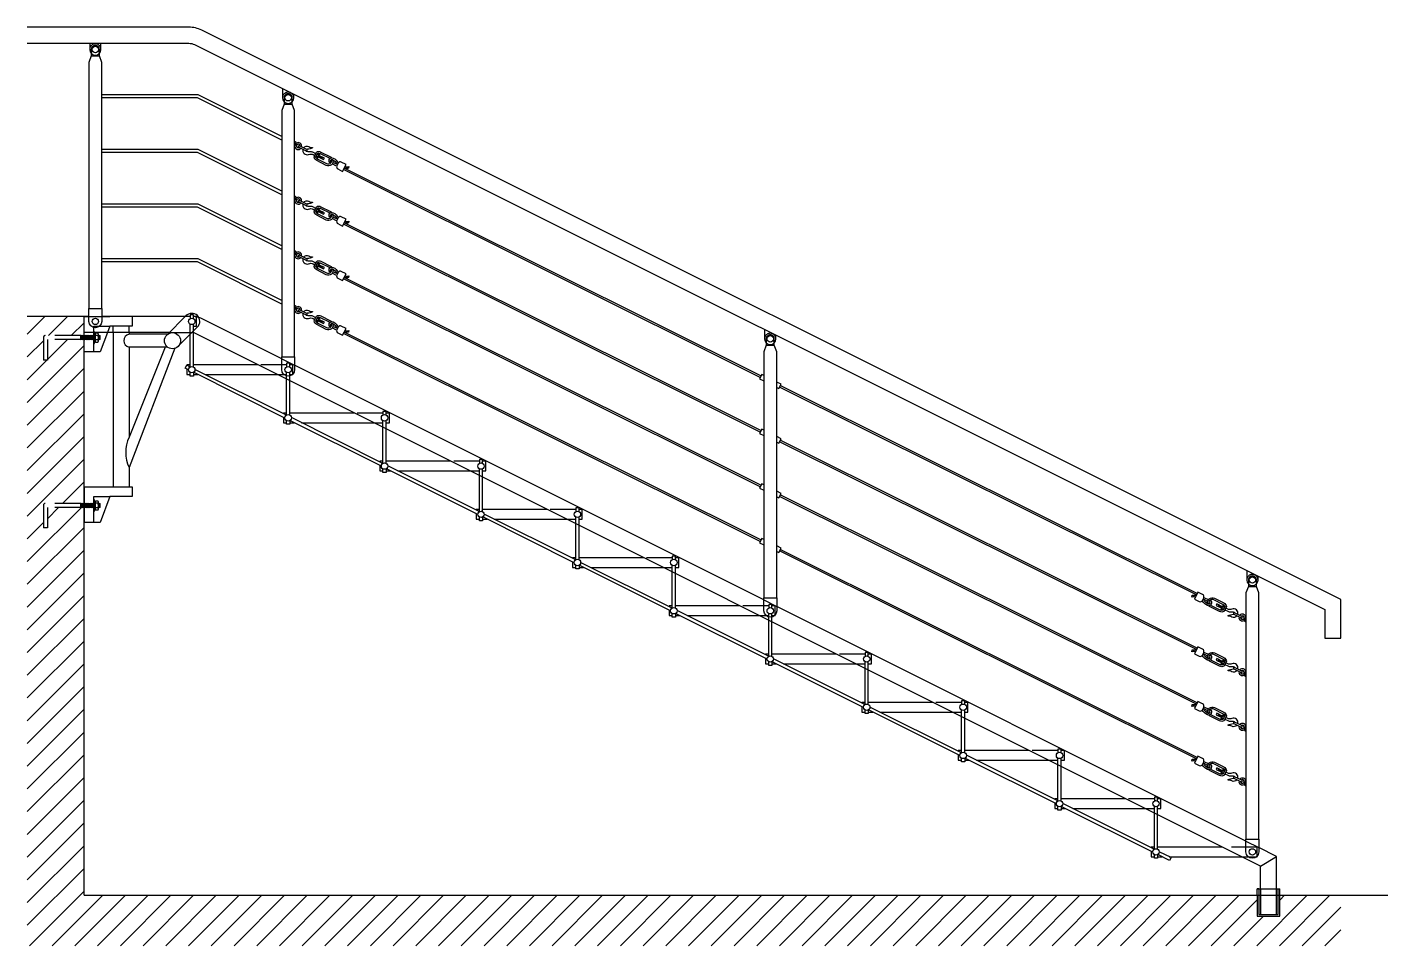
# Model space of a CAD drawing. Header units: millimetres. Extents: x 21.2 to 50.9, y 4.4 to 20.1.
# Drawn here: x 32.01 to 37.3, y 15.29 to 18.86 of the extents above; entities that cross this region are included whole.
import ezdxf

# ---------------------------------------------------------------- set-up
doc = ezdxf.new("R2010")
doc.units = ezdxf.units.MM
doc.linetypes.add('DASHED', pattern=[0.75, 0.5, -0.25])

# ---------------------------------------------------------------- blocks, each defined once
blk = doc.blocks.new('A$C58CE5337')
h = blk.add_hatch()
h.set_pattern_fill('ANSI31', color=256, scale=500, style=0)
h.set_pattern_definition([(45, (-46811.88, -25981.775), (-44.194174, 44.194174), [])])
h.paths.add_polyline_path([(221.2, 2446.3), (0, 2446.3), (0, 0), (5108.7, 0), (5108.7, 196.3), (4871.2, 196.3), (4871.2, 115), (4783.7, 115), (4783.7, 196.3), (221.2, 196.3)])
h.paths.add_polyline_path([(78.3, 2277.4), (63.3, 2277.4), (63.3, 2365.9, -0.414214), (69.5, 2372.2), (210, 2372.2), (208.7, 2357.2), (78.3, 2357.2)], flags=16)
h.paths.add_polyline_path([(210, 1719.1), (208.7, 1704.1), (78.3, 1704.1), (78.3, 1624.3), (63.3, 1624.3), (63.3, 1712.9, -0.414214), (69.5, 1719.1)], flags=16)
for p, q in [((249.4, 3459.6), (280.6, 3459.6)), ((999.4, 3272.1), (1030.6, 3272.1)), ((1046, 3123.3), (1040, 3126.6)), ((1046, 3123.3), (1040, 3111.3)), ((1040.6, 3108), (1040, 3108.3)), ((1047, 3120.8), (1045.2, 3121.7)), ((1123.6, 3068.6), (1124.7, 3069.4)), ((1124.7, 3070.7), (1124.7, 3069.4)), ((1130.5, 3066.5), (1124.7, 3069.4)), ((1127.3, 3076.1), (1128.4, 3076.9)), ((1128.4, 3078.3), (1128.4, 3076.9)), ((1134.2, 3074), (1128.4, 3076.9)), ((1131.5, 3067.3), (1134.2, 3072.7)), ((1133.6, 3066.2), (1135.8, 3071.8)), ((1135.3, 3074.8), (1134.2, 3074)), ((1134.2, 3072.7), (1134.2, 3074)), ((1138.1, 3070.8), (1135.1, 3065.6)), ((1137.4, 3064.3), (1139.7, 3070)), ((1131.5, 3067.3), (1130.5, 3066.5)), ((1130.5, 3065.2), (1130.5, 3066.5)), ((1141.6, 3069.1), (1138.5, 3063.8)), ((1140.2, 3062.9), (1142.6, 3068.7)), ((1142.2, 3061.9), (1145, 3067.4)), ((1143.5, 3061.3), (1147.1, 3066.3)), ((1147.9, 3065.9), (1145.8, 3060.1)), ((1203.5, 3031.3), (1186.4, 3039.8)), ((1206.3, 3036.9), (1189.2, 3045.4)), ((2851, 2209.9), (1230.3, 3017.9)), ((2853.8, 2215.5), (1233.1, 3023.5)), ((1046, 2910.8), (1040, 2914.1)), ((1046, 2910.8), (1040, 2898.8)), ((1040.6, 2895.5), (1040, 2895.8)), ((1047, 2908.3), (1045.2, 2909.2)), ((1124.7, 2858.2), (1124.7, 2856.9)), ((1127.3, 2863.6), (1128.4, 2864.4)), ((1128.4, 2865.8), (1128.4, 2864.4)), ((1134.2, 2861.5), (1128.4, 2864.4)), ((1131.5, 2854.8), (1134.2, 2860.2)), ((1133.6, 2853.7), (1135.8, 2859.3)), ((1135.3, 2862.3), (1134.2, 2861.5)), ((1134.2, 2860.2), (1134.2, 2861.5)), ((1138.1, 2858.3), (1135.1, 2853.1)), ((1137.4, 2851.8), (1139.7, 2857.5)), ((1123.6, 2856.1), (1124.7, 2856.9)), ((1130.5, 2854), (1124.7, 2856.9)), ((1131.5, 2854.8), (1130.5, 2854)), ((1130.5, 2852.7), (1130.5, 2854)), ((1141.6, 2856.6), (1138.5, 2851.3)), ((1140.2, 2850.4), (1142.6, 2856.2)), ((1142.2, 2849.4), (1145, 2854.9)), ((1143.5, 2848.8), (1147.1, 2853.8)), ((1147.9, 2853.4), (1145.8, 2847.6)), ((1203.5, 2818.8), (1186.4, 2827.3)), ((1206.3, 2824.4), (1189.2, 2832.9)), ((2851, 1997.4), (1230.3, 2805.4)), ((2853.8, 2003), (1233.1, 2811)), ((1046, 2698.3), (1040, 2701.6)), ((1046, 2698.3), (1040, 2686.3)), ((1040.6, 2683), (1040, 2683.3)), ((1047, 2695.8), (1045.2, 2696.7)), ((1127.3, 2651.1), (1128.4, 2651.9)), ((1128.4, 2653.3), (1128.4, 2651.9)), ((1134.2, 2649), (1128.4, 2651.9)), ((1131.5, 2642.3), (1134.2, 2647.7)), ((1133.6, 2641.2), (1135.8, 2646.8)), ((1135.3, 2649.8), (1134.2, 2649)), ((1134.2, 2647.7), (1134.2, 2649)), ((1123.6, 2643.6), (1124.7, 2644.4)), ((1124.7, 2645.7), (1124.7, 2644.4)), ((1130.5, 2641.5), (1124.7, 2644.4)), ((1131.5, 2642.3), (1130.5, 2641.5)), ((1130.5, 2640.2), (1130.5, 2641.5)), ((1138.1, 2645.8), (1135.1, 2640.6)), ((1137.4, 2639.3), (1139.7, 2645)), ((1141.6, 2644.1), (1138.5, 2638.8)), ((1140.2, 2637.9), (1142.6, 2643.7)), ((1142.2, 2636.9), (1145, 2642.4)), ((1143.5, 2636.3), (1147.1, 2641.3)), ((1147.9, 2640.9), (1145.8, 2635.1)), ((1203.5, 2606.3), (1186.4, 2614.8)), ((1206.3, 2611.9), (1189.2, 2620.4)), ((2851, 1784.9), (1230.3, 2592.9)), ((2853.8, 1790.5), (1233.1, 2598.5)), ((1046, 2485.8), (1040, 2489.1)), ((617.5, 2449.2), (542.5, 2374.2)), ((1046, 2485.8), (1040, 2473.8)), ((1040.6, 2470.5), (1040, 2470.8)), ((1047, 2483.3), (1045.2, 2484.2)), ((1127.3, 2438.6), (1128.4, 2439.4)), ((1128.4, 2440.8), (1128.4, 2439.4)), ((1134.2, 2436.5), (1128.4, 2439.4)), ((1131.5, 2429.8), (1134.2, 2435.2)), ((1133.6, 2428.7), (1135.8, 2434.3)), ((1135.3, 2437.3), (1134.2, 2436.5)), ((1134.2, 2435.2), (1134.2, 2436.5)), ((333.7, 2383.8), (333.7, 1783.8)), ((396.2, 2383.8), (396.2, 2377.5)), ((662.5, 2405.9), (587.5, 2330.9)), ((646.2, 2250.9), (646.2, 2389)), ((1123.6, 2431.1), (1124.7, 2431.9)), ((1124.7, 2433.2), (1124.7, 2431.9)), ((1130.5, 2429), (1124.7, 2431.9)), ((1131.5, 2429.8), (1130.5, 2429)), ((1130.5, 2427.7), (1130.5, 2429)), ((1138.1, 2433.3), (1135.1, 2428.1)), ((1137.4, 2426.8), (1139.7, 2432.5)), ((1141.6, 2431.6), (1138.5, 2426.3)), ((1140.2, 2425.4), (1142.6, 2431.2)), ((1142.2, 2424.4), (1145, 2429.9)), ((1143.5, 2423.8), (1147.1, 2428.8)), ((1147.9, 2428.4), (1145.8, 2422.6)), ((1203.5, 2393.8), (1186.4, 2402.3)), ((1206.3, 2399.4), (1189.2, 2407.9)), ((2853.8, 1578), (1233.1, 2386)), ((546.2, 2377.5), (396.2, 2377.5)), ((633.7, 2250.9), (633.7, 2376)), ((2851, 1572.4), (1230.3, 2380.4)), ((2874.4, 2334.6), (2905.6, 2334.6)), ((396.2, 2327.5), (396.2, 1976.9)), ((536.8, 2327.5), (396.2, 1976.9)), ((546.2, 2327.5), (396.2, 2327.5)), ((574.8, 2322.9), (396.2, 1859.6)), ((614.8, 2245.6), (620.4, 2256.8)), ((627.5, 2239.3), (614.8, 2245.6)), ((633.1, 2250.5), (620.4, 2256.8)), ((1002.5, 2051.8), (646.9, 2229.6)), ((1008.1, 2063), (652.5, 2240.8)), ((1008.7, 2063.4), (1008.7, 2202.8)), ((1021.2, 2063.4), (1021.2, 2196.6)), ((4547.8, 1363.9), (2926.2, 2172.4)), ((4550.6, 1369.5), (2929, 2178)), ((1377.5, 1864.3), (1021.9, 2042.1)), ((1383.1, 1875.5), (1027.5, 2053.3)), ((1383.7, 1875.9), (1383.7, 2015.3)), ((1396.2, 1875.9), (1396.2, 2009.1)), ((4547.8, 1151.4), (2926.2, 1959.9)), ((4550.6, 1157), (2929, 1965.5)), ((396.2, 1859.6), (396.2, 1783.8)), ((1752.5, 1676.8), (1396.9, 1854.6)), ((1758.1, 1688), (1402.5, 1865.8)), ((1758.7, 1688.4), (1758.7, 1827.8)), ((1771.2, 1688.4), (1771.2, 1821.6)), ((221.2, 1783.8), (221.2, 1646.3)), ((4547.8, 938.9), (2926.2, 1747.4)), ((4550.6, 944.5), (2929, 1753)), ((2127.5, 1489.3), (1771.9, 1667.1)), ((2133.1, 1500.5), (1777.5, 1678.3)), ((2133.7, 1500.9), (2133.7, 1640.3)), ((2146.2, 1500.9), (2146.2, 1634.1)), ((4547.8, 726.4), (2926.2, 1534.9)), ((4550.6, 732), (2929, 1540.5)), ((2508.1, 1313), (2152.5, 1490.8)), ((2502.5, 1301.8), (2146.9, 1479.6)), ((2508.7, 1313.4), (2508.7, 1452.8)), ((2521.2, 1313.4), (2521.2, 1446.6)), ((4749.4, 1397.1), (4780.6, 1397.1)), ((4573.7, 1348.6), (4590.8, 1340.1)), ((4576.5, 1354.2), (4593.6, 1345.7)), ((4632.1, 1319.6), (4634.2, 1325.4)), ((4636.5, 1324.2), (4632.9, 1319.2)), ((4637.8, 1323.7), (4635, 1318.1)), ((2877.5, 1114.3), (2521.9, 1292.1)), ((2883.1, 1125.5), (2527.5, 1303.3)), ((4639.8, 1322.6), (4637.4, 1316.8)), ((4638.3, 1316.4), (4641.5, 1321.7)), ((4642.6, 1321.2), (4640.3, 1315.5)), ((4641.9, 1314.8), (4644.9, 1319.9)), ((4646.4, 1319.3), (4644.2, 1313.7)), ((4644.7, 1310.7), (4645.8, 1311.5)), ((4648.5, 1318.2), (4645.8, 1312.8)), ((4645.8, 1312.8), (4645.8, 1311.5)), ((4645.8, 1311.5), (4651.6, 1308.6)), ((4648.5, 1318.2), (4649.5, 1319)), ((4649.5, 1320.3), (4649.5, 1319)), ((4649.5, 1319), (4655.3, 1316.1)), ((4652.7, 1309.4), (4651.6, 1308.6)), ((4651.6, 1307.3), (4651.6, 1308.6)), ((4656.4, 1316.9), (4655.3, 1316.1)), ((4655.3, 1314.8), (4655.3, 1316.1)), ((4734, 1262.2), (4740, 1274.2)), ((4739.3, 1277.5), (4740, 1277.2)), ((2883.7, 1125.9), (2883.7, 1265.3)), ((2896.2, 1125.9), (2896.2, 1259.1)), ((4733, 1264.7), (4734.8, 1263.8)), ((4734, 1262.2), (4740, 1258.9)), ((3258.1, 938), (2902.5, 1115.8)), ((4573.7, 1136.1), (4590.8, 1127.6)), ((4576.5, 1141.7), (4593.6, 1133.2)), ((4632.1, 1107.1), (4634.2, 1112.9)), ((4636.5, 1111.7), (4632.9, 1106.7)), ((3252.5, 926.8), (2896.9, 1104.6)), ((3258.7, 938.4), (3258.7, 1077.8)), ((3271.2, 938.4), (3271.2, 1071.6)), ((4637.8, 1111.2), (4635, 1105.6)), ((4639.8, 1110.1), (4637.4, 1104.3)), ((4638.3, 1103.9), (4641.5, 1109.2)), ((4642.6, 1108.7), (4640.3, 1103)), ((4641.9, 1102.3), (4644.9, 1107.4)), ((4646.4, 1106.8), (4644.2, 1101.2)), ((4644.7, 1098.2), (4645.8, 1099)), ((4648.5, 1105.7), (4645.8, 1100.3)), ((4645.8, 1100.3), (4645.8, 1099)), ((4645.8, 1099), (4651.6, 1096.1)), ((4648.5, 1105.7), (4649.5, 1106.5)), ((4649.5, 1107.8), (4649.5, 1106.5)), ((4649.5, 1106.5), (4655.3, 1103.6)), ((4652.7, 1096.9), (4651.6, 1096.1)), ((4651.6, 1094.8), (4651.6, 1096.1)), ((4656.4, 1104.4), (4655.3, 1103.6)), ((4655.3, 1102.3), (4655.3, 1103.6)), ((4734, 1049.7), (4740, 1061.7)), ((4739.3, 1065), (4740, 1064.7)), ((4733, 1052.2), (4734.8, 1051.3)), ((4734, 1049.7), (4740, 1046.4)), ((3627.5, 739.3), (3271.9, 917.1)), ((3633.1, 750.5), (3277.5, 928.3)), ((4573.7, 923.6), (4590.8, 915.1)), ((4576.5, 929.2), (4593.6, 920.7)), ((4632.1, 894.6), (4634.2, 900.4)), ((3633.7, 750.9), (3633.7, 890.3)), ((3646.2, 750.9), (3646.2, 884.1)), ((4636.5, 899.2), (4632.9, 894.2)), ((4637.8, 898.7), (4635, 893.1)), ((4639.8, 897.6), (4637.4, 891.8)), ((4638.3, 891.4), (4641.5, 896.7)), ((4642.6, 896.2), (4640.3, 890.5)), ((4641.9, 889.8), (4644.9, 894.9)), ((4646.4, 894.3), (4644.2, 888.7)), ((4644.7, 885.7), (4645.8, 886.5)), ((4648.5, 893.2), (4645.8, 887.8)), ((4645.8, 887.8), (4645.8, 886.5)), ((4645.8, 886.5), (4651.6, 883.6)), ((4648.5, 893.2), (4649.5, 894)), ((4649.5, 895.3), (4649.5, 894)), ((4649.5, 894), (4655.3, 891.1)), ((4652.7, 884.4), (4651.6, 883.6)), ((4651.6, 882.3), (4651.6, 883.6)), ((4656.4, 891.9), (4655.3, 891.1)), ((4655.3, 889.8), (4655.3, 891.1)), ((4734, 837.2), (4740, 849.2)), ((4739.3, 852.5), (4740, 852.2)), ((4733, 839.7), (4734.8, 838.8)), ((4734, 837.2), (4740, 833.9)), ((4002.5, 551.8), (3646.9, 729.6)), ((4008.1, 563), (3652.5, 740.8)), ((4008.7, 563.4), (4008.7, 702.8)), ((4021.2, 563.4), (4021.2, 696.6)), ((4573.7, 711.1), (4590.8, 702.6)), ((4576.5, 716.7), (4593.6, 708.2)), ((4632.1, 682.1), (4634.2, 687.9)), ((4636.5, 686.7), (4632.9, 681.7)), ((4637.8, 686.2), (4635, 680.6)), ((4639.8, 685.1), (4637.4, 679.3)), ((4638.3, 678.9), (4641.5, 684.2)), ((4642.6, 683.7), (4640.3, 678)), ((4641.9, 677.3), (4644.9, 682.4)), ((4646.4, 681.8), (4644.2, 676.2)), ((4644.7, 673.2), (4645.8, 674)), ((4648.5, 680.7), (4645.8, 675.3)), ((4645.8, 675.3), (4645.8, 674)), ((4645.8, 674), (4651.6, 671.1)), ((4648.5, 680.7), (4649.5, 681.5)), ((4649.5, 682.8), (4649.5, 681.5)), ((4649.5, 681.5), (4655.3, 678.6)), ((4652.7, 671.9), (4651.6, 671.1)), ((4651.6, 669.8), (4651.6, 671.1)), ((4656.4, 679.4), (4655.3, 678.6)), ((4655.3, 677.3), (4655.3, 678.6)), ((4734, 624.7), (4740, 636.7)), ((4739.3, 640), (4740, 639.7)), ((4733, 627.2), (4734.8, 626.3)), ((4734, 624.7), (4740, 621.4)), ((4377.5, 364.3), (4021.9, 542.1)), ((4383.1, 375.5), (4027.5, 553.3)), ((4383.7, 375.9), (4383.7, 515.3)), ((4396.2, 375.9), (4396.2, 509.1)), ((4443.1, 331.5), (4396.9, 354.6)), ((4448.7, 342.7), (4402.5, 365.8)), ((4448.7, 342.7), (4443.1, 331.5)), ((4796.2, 309.1), (4858.7, 347.7)), ((4783.7, 221.3), (4871.2, 221.3)), ((4783.7, 196.3), (4783.7, 221.3)), ((4790, 221.3), (4783.7, 221.3)), ((4865, 221.3), (4871.2, 221.3)), ((4871.2, 196.3), (4871.2, 221.3)), ((221.2, 196.3), (5291.6, 196.3))]:
    blk.add_line(p, q)
at = {"linetype": 'DASHED'}
for p, q in [((333.7, 2383.8), (333.7, 2408.8)), ((396.2, 2383.8), (396.2, 2408.8)), ((554.5, 2383.8), (641.3, 2383.8)), ((633.7, 2376), (633.7, 2416.7)), ((646.2, 2389), (646.2, 2416.7)), ((63.3, 2365.9), (63.3, 2277.4)), ((208.1, 2372.2), (69.5, 2372.2)), ((208.1, 2357.2), (78.3, 2357.2)), ((78.3, 2357.2), (78.3, 2277.4)), ((208.1, 2357.2), (208.1, 2372.2)), ((208.7, 2357.2), (210, 2372.2)), ((212.4, 2371), (211.4, 2358.4)), ((213.7, 2357.2), (215, 2372.2)), ((217.4, 2371), (216.4, 2358.4)), ((218.7, 2357.2), (220, 2372.2)), ((222.4, 2371), (221.4, 2358.4)), ((223.7, 2357.2), (225, 2372.2)), ((227.4, 2371), (226.4, 2358.4)), ((228.7, 2357.2), (230, 2372.2)), ((232.4, 2371), (231.4, 2358.4)), ((233.7, 2357.2), (235, 2372.2)), ((237.4, 2371), (236.4, 2358.4)), ((238.7, 2357.2), (240, 2372.2)), ((242.4, 2371), (241.4, 2358.4)), ((243.7, 2357.2), (245, 2372.2)), ((247.4, 2371), (246.4, 2358.4)), ((248.7, 2357.2), (250, 2372.2)), ((252.4, 2371), (251.4, 2358.4)), ((253.7, 2357.2), (255, 2372.2)), ((257.4, 2371), (256.4, 2358.4)), ((258.7, 2357.2), (258.7, 2371.6)), ((261.4, 2349.6), (261.4, 2379.2)), ((264, 2377.1), (264, 2351.8)), ((275.4, 2373.1), (265.5, 2373.1)), ((275.4, 2355.7), (265.5, 2355.8)), ((276.9, 2357.2), (278.1, 2372.2)), ((276.9, 2357.2), (276.9, 2371.6)), ((280.5, 2371), (279.5, 2358.4)), ((281.9, 2357.2), (283.1, 2372.2)), ((78.3, 2277.4), (63.3, 2277.4)), ((990, 2282.1), (1040, 2257.1)), ((1383.7, 2015.3), (1383.7, 2041.7)), ((1396.2, 2009.1), (1396.2, 2041.7)), ((1758.7, 1827.8), (1758.7, 1854.2)), ((1771.2, 1821.6), (1771.2, 1854.2)), ((63.3, 1713.1), (63.3, 1624.6)), ((208.1, 1719.4), (69.5, 1719.4)), ((78.3, 1704.4), (78.3, 1624.6)), ((208.1, 1704.4), (78.3, 1704.4)), ((208.1, 1704.4), (208.1, 1719.4)), ((208.7, 1704.4), (210, 1719.4)), ((212.4, 1718.2), (211.4, 1705.6)), ((213.7, 1704.4), (215, 1719.4)), ((217.4, 1718.2), (216.4, 1705.6)), ((218.7, 1704.4), (220, 1719.4)), ((222.4, 1718.2), (221.4, 1705.6)), ((223.7, 1704.4), (225, 1719.4)), ((227.4, 1718.2), (226.4, 1705.6)), ((228.7, 1704.4), (230, 1719.4)), ((232.4, 1718.2), (231.4, 1705.6)), ((233.7, 1704.4), (235, 1719.4)), ((237.4, 1718.2), (236.4, 1705.6)), ((238.7, 1704.4), (240, 1719.4)), ((242.4, 1718.2), (241.4, 1705.6)), ((243.7, 1704.4), (245, 1719.4)), ((247.4, 1718.2), (246.4, 1705.6)), ((248.7, 1704.4), (250, 1719.4)), ((252.4, 1718.2), (251.4, 1705.6)), ((253.7, 1704.4), (255, 1719.4)), ((257.4, 1718.2), (256.4, 1705.6)), ((258.7, 1704.4), (258.7, 1718.8)), ((261.4, 1696.8), (261.4, 1726.4)), ((264, 1724.3), (264, 1698.9)), ((275.4, 1720.3), (265.5, 1720.3)), ((275.4, 1702.9), (265.5, 1702.9)), ((276.9, 1704.4), (278.1, 1719.4)), ((276.9, 1704.4), (276.9, 1718.8)), ((280.5, 1718.2), (279.5, 1705.6)), ((281.9, 1704.4), (283.1, 1719.4)), ((2133.7, 1640.3), (2133.7, 1666.7)), ((2146.2, 1634.1), (2146.2, 1666.7)), ((78.3, 1624.6), (63.3, 1624.6)), ((2508.7, 1452.8), (2508.7, 1479.2)), ((2521.2, 1446.6), (2521.2, 1479.2)), ((2865, 1344.6), (2915, 1319.6)), ((2883.7, 1265.3), (2883.7, 1291.7)), ((2896.2, 1259.1), (2896.2, 1291.7)), ((3258.7, 1077.8), (3258.7, 1104.2)), ((3271.2, 1071.6), (3271.2, 1104.2)), ((3633.7, 890.3), (3633.7, 916.7)), ((3646.2, 884.1), (3646.2, 916.7)), ((4008.7, 702.8), (4008.7, 729.2)), ((4021.2, 696.6), (4021.2, 729.2)), ((4383.7, 515.3), (4383.7, 541.7)), ((4396.2, 509.1), (4396.2, 541.7)), ((4740, 407.1), (4790, 382.1)), ((4796.2, 221.3), (4796.2, 121.3)), ((4858.7, 121.3), (4858.7, 221.3)), ((4796.2, 121.3), (4858.7, 121.3))]:
    blk.add_line(p, q, dxfattribs=at)
at = {"linetype": 'DASHED', "ltscale": 0.1}
for p, q in [((1008.7, 2202.8), (1008.7, 2229.2)), ((1021.2, 2196.6), (1021.2, 2229.2))]:
    blk.add_line(p, q, dxfattribs=at)
for points in [[(0, 3508.8), (628.4, 3508.8, -0.116339), (650.7, 3503.5), (5046.2, 1307.8), (5046.2, 1196.3), (5108.7, 1196.3), (5108.7, 1346.4), (678.6, 3559.4, 0.116339), (628.4, 3571.3), (0, 3571.3)], [(243.1, 3508.8), (243.1, 3484.6, 1), (286.9, 3484.6), (286.9, 3508.8)], [(993.1, 3332.8), (993.1, 3297.1, 1), (1036.9, 3297.1), (1036.9, 3311)], [(1072, 3096.8, 0.623193), (1094.4, 3076.8, -0.214755), (1112.7, 3076), (1118.8, 3073)], [(1074.8, 3102.4, -0.360228), (1095.6, 3107.3, 0.207273), (1108.8, 3103.7, -0.731972), (1109.4, 3101.9, -0.081388), (1090.1, 3096.6, -0.020122), (1087.1, 3096.3)], [(1122, 3079.4), (1111, 3084.9, 0.140296), (1098.9, 3087.2, -0.103526), (1086.3, 3088.6, -0.182676), (1084.3, 3090.7)], [(1189.3, 3055.9, -0.649633), (1162.9, 3034.1), (1125.8, 3052.6, -0.244767), (1115.6, 3066.6), (1125.2, 3085.8, -0.244767), (1142.5, 3086.1), (1179.6, 3067.6, -0.08881), (1184.9, 3063.7, -0.08881)], [(1182.3, 3056.6, -0.725579), (1165.7, 3039.7), (1128.6, 3058.2, -0.207083), (1122.2, 3065.8), (1129.8, 3081.1, -0.207083), (1139.7, 3080.5), (1176.8, 3062.1, -0.030828), (1178.2, 3061.3, -0.030828)], [(1180.4, 3042.3, -0.99559), (1189.7, 3062.7, -0.158737), (1209.8, 3043.7)], [(1183.4, 3047.8, -1.035161), (1187.1, 3057, -0.173123), (1205.3, 3038.7, 0.013987), (1206.6, 3037.6)], [(1236.1, 3029.6, 0.140629), (1250.3, 3029.8), (1249.3, 3023.1, -0.126807), (1233.3, 3023.9)], [(1072, 2884.3, 0.623193), (1094.4, 2864.3, -0.214755), (1112.7, 2863.5), (1118.8, 2860.5)], [(1074.8, 2889.9, -0.360228), (1095.6, 2894.8, 0.207273), (1108.8, 2891.2, -0.731972), (1109.4, 2889.4, -0.081388), (1090.1, 2884.1, -0.020122), (1087.1, 2883.8)], [(1122, 2866.9), (1111, 2872.4, 0.140296), (1098.9, 2874.7, -0.103526), (1086.3, 2876.1, -0.182676), (1084.3, 2878.2)], [(1189.3, 2843.4, -0.649633), (1162.9, 2821.6), (1125.8, 2840.1, -0.244767), (1115.6, 2854.1), (1125.2, 2873.3, -0.244767), (1142.5, 2873.6), (1179.6, 2855.1, -0.08881), (1184.9, 2851.2, -0.08881)], [(1182.3, 2844.1, -0.725579), (1165.7, 2827.2), (1128.6, 2845.7, -0.207083), (1122.2, 2853.3), (1129.8, 2868.6, -0.207083), (1139.7, 2868), (1176.8, 2849.6, -0.030828), (1178.2, 2848.8, -0.030828)], [(1180.4, 2829.8, -0.99559), (1189.7, 2850.2, -0.158737), (1209.8, 2831.2)], [(1183.4, 2835.3, -1.035161), (1187.1, 2844.5, -0.173123), (1205.3, 2826.2, 0.013987), (1206.6, 2825.1)], [(1236.1, 2817.1, 0.140629), (1250.3, 2817.3), (1249.3, 2810.6, -0.126807), (1233.3, 2811.4)], [(1072, 2671.8, 0.623193), (1094.4, 2651.8, -0.214755), (1112.7, 2651), (1118.8, 2648)], [(1074.8, 2677.4, -0.360228), (1095.6, 2682.3, 0.207273), (1108.8, 2678.7, -0.731972), (1109.4, 2676.9, -0.081388), (1090.1, 2671.6, -0.020122), (1087.1, 2671.3)], [(1122, 2654.4), (1111, 2659.9, 0.140296), (1098.9, 2662.2, -0.103526), (1086.3, 2663.6, -0.182676), (1084.3, 2665.7)], [(1189.3, 2630.9, -0.649633), (1162.9, 2609.1), (1125.8, 2627.6, -0.244767), (1115.6, 2641.6), (1125.2, 2660.8, -0.244767), (1142.5, 2661.1), (1179.6, 2642.6, -0.08881), (1184.9, 2638.7, -0.08881)], [(1182.3, 2631.6, -0.725579), (1165.7, 2614.7), (1128.6, 2633.2, -0.207083), (1122.2, 2640.8), (1129.8, 2656.1, -0.207083), (1139.7, 2655.5), (1176.8, 2637.1, -0.030828), (1178.2, 2636.3, -0.030828)], [(1180.4, 2617.3, -0.99559), (1189.7, 2637.7, -0.158737), (1209.8, 2618.7)], [(1183.4, 2622.8, -1.035161), (1187.1, 2632, -0.173123), (1205.3, 2613.7, 0.013987), (1206.6, 2612.6)], [(1236.1, 2604.6, 0.140629), (1250.3, 2604.8), (1249.3, 2598.1, -0.126807), (1233.3, 2598.9)], [(990, 2282.1), (674.7, 2439.7, 0.032578), (667.2, 2442.8)], [(1072, 2459.3, 0.623193), (1094.4, 2439.3, -0.214755), (1112.7, 2438.5), (1118.8, 2435.5)], [(1074.8, 2464.9, -0.360228), (1095.6, 2469.8, 0.207273), (1108.8, 2466.2, -0.731972), (1109.4, 2464.4, -0.081388), (1090.1, 2459.1, -0.020122), (1087.1, 2458.8)], [(1122, 2441.9), (1111, 2447.4, 0.140296), (1098.9, 2449.7, -0.103526), (1086.3, 2451.1, -0.182676), (1084.3, 2453.2)], [(1189.3, 2418.4, -0.649633), (1162.9, 2396.6), (1125.8, 2415.1, -0.244767), (1115.6, 2429.1), (1125.2, 2448.3, -0.244767), (1142.5, 2448.6), (1179.6, 2430.1, -0.08881), (1184.9, 2426.2, -0.08881)], [(1182.3, 2419.1, -0.725579), (1165.7, 2402.2), (1128.6, 2420.7, -0.207083), (1122.2, 2428.3), (1129.8, 2443.6, -0.207083), (1139.7, 2443), (1176.8, 2424.6, -0.030828), (1178.2, 2423.8, -0.030828)], [(1180.4, 2404.8, -0.99559), (1189.7, 2425.2, -0.158737), (1209.8, 2406.2)], [(1183.4, 2410.3, -1.035161), (1187.1, 2419.5, -0.173123), (1205.3, 2401.2, 0.013987), (1206.6, 2400.1)], [(1236.1, 2392.1, 0.140629), (1250.3, 2392.3), (1249.3, 2385.6, -0.126807), (1233.3, 2386.4)], [(2868.1, 2396), (2868.1, 2359.6, 1), (2911.9, 2359.6), (2911.9, 2374.2)], [(4743.1, 1459.2), (4743.1, 1422.1, 1), (4786.9, 1422.1), (4786.9, 1437.4)], [(4543.9, 1355.9, 0.140629), (4529.6, 1355.7), (4530.7, 1362.5, -0.126807), (4546.7, 1361.6)], [(4599.6, 1343.2, -0.99559), (4590.2, 1322.8, -0.158737), (4570.2, 1341.8)], [(4596.6, 1337.7, -1.035161), (4592.9, 1328.5, -0.173123), (4574.7, 1346.8, 0.013987), (4573.4, 1348)], [(4590.7, 1329.6, -0.649633), (4617.1, 1351.4), (4654.2, 1332.9, -0.244767), (4664.4, 1318.9), (4654.8, 1299.7, -0.244767), (4637.5, 1299.4), (4600.4, 1317.9, -0.08881), (4595.1, 1321.8, -0.08881)], [(4597.6, 1328.9, -0.725579), (4614.3, 1345.8), (4651.4, 1327.3, -0.207083), (4657.8, 1319.7), (4650.2, 1304.4, -0.207083), (4640.3, 1305), (4603.2, 1323.5, -0.030828), (4601.8, 1324.2, -0.030828)], [(4658, 1306.1), (4669, 1300.6, 0.140296), (4681.1, 1298.4, -0.103526), (4693.7, 1296.9, -0.182676), (4695.7, 1294.8)], [(4708, 1288.7, 0.623193), (4685.6, 1308.7, -0.214755), (4667.3, 1309.5), (4661.2, 1312.5)], [(4705.2, 1283.1, -0.360228), (4684.4, 1278.2, 0.207273), (4671.2, 1281.8, -0.731972), (4670.6, 1283.6, -0.081388), (4689.9, 1288.9, -0.020122), (4692.9, 1289.2)], [(4543.9, 1143.4, 0.140629), (4529.6, 1143.2), (4530.7, 1150, -0.126807), (4546.7, 1149.1)], [(4599.6, 1130.7, -0.99559), (4590.2, 1110.3, -0.158737), (4570.2, 1129.3)], [(4596.6, 1125.2, -1.035161), (4592.9, 1116, -0.173123), (4574.7, 1134.3, 0.013987), (4573.4, 1135.5)], [(4590.7, 1117.1, -0.649633), (4617.1, 1138.9), (4654.2, 1120.4, -0.244767), (4664.4, 1106.4), (4654.8, 1087.2, -0.244767), (4637.5, 1086.9), (4600.4, 1105.4, -0.08881), (4595.1, 1109.3, -0.08881)], [(4597.6, 1116.4, -0.725579), (4614.3, 1133.3), (4651.4, 1114.8, -0.207083), (4657.8, 1107.2), (4650.2, 1091.9, -0.207083), (4640.3, 1092.5), (4603.2, 1111, -0.030828), (4601.8, 1111.7, -0.030828)], [(4658, 1093.6), (4669, 1088.1, 0.140296), (4681.1, 1085.9, -0.103526), (4693.7, 1084.4, -0.182676), (4695.7, 1082.3)], [(4708, 1076.2, 0.623193), (4685.6, 1096.2, -0.214755), (4667.3, 1097), (4661.2, 1100)], [(4705.2, 1070.6, -0.360228), (4684.4, 1065.7, 0.207273), (4671.2, 1069.3, -0.731972), (4670.6, 1071.1, -0.081388), (4689.9, 1076.4, -0.020122), (4692.9, 1076.7)], [(4543.9, 930.9, 0.140629), (4529.6, 930.7), (4530.7, 937.5, -0.126807), (4546.7, 936.6)], [(4599.6, 918.2, -0.99559), (4590.2, 897.8, -0.158737), (4570.2, 916.8)], [(4596.6, 912.7, -1.035161), (4592.9, 903.5, -0.173123), (4574.7, 921.8, 0.013987), (4573.4, 923)], [(4590.7, 904.6, -0.649633), (4617.1, 926.4), (4654.2, 907.9, -0.244767), (4664.4, 893.9), (4654.8, 874.7, -0.244767), (4637.5, 874.4), (4600.4, 892.9, -0.08881), (4595.1, 896.8, -0.08881)], [(4597.6, 903.9, -0.725579), (4614.3, 920.8), (4651.4, 902.3, -0.207083), (4657.8, 894.7), (4650.2, 879.4, -0.207083), (4640.3, 880), (4603.2, 898.5, -0.030828), (4601.8, 899.2, -0.030828)], [(4658, 881.1), (4669, 875.6, 0.140296), (4681.1, 873.4, -0.103526), (4693.7, 871.9, -0.182676), (4695.7, 869.8)], [(4708, 863.7, 0.623193), (4685.6, 883.7, -0.214755), (4667.3, 884.5), (4661.2, 887.5)], [(4705.2, 858.1, -0.360228), (4684.4, 853.2, 0.207273), (4671.2, 856.8, -0.731972), (4670.6, 858.6, -0.081388), (4689.9, 863.9, -0.020122), (4692.9, 864.2)], [(4543.9, 718.4, 0.140629), (4529.6, 718.2), (4530.7, 725, -0.126807), (4546.7, 724.1)], [(4599.6, 705.7, -0.99559), (4590.2, 685.3, -0.158737), (4570.2, 704.3)], [(4596.6, 700.2, -1.035161), (4592.9, 691, -0.173123), (4574.7, 709.3, 0.013987), (4573.4, 710.5)], [(4590.7, 692.1, -0.649633), (4617.1, 713.9), (4654.2, 695.4, -0.244767), (4664.4, 681.4), (4654.8, 662.2, -0.244767), (4637.5, 661.9), (4600.4, 680.4, -0.08881), (4595.1, 684.3, -0.08881)], [(4597.6, 691.4, -0.725579), (4614.3, 708.3), (4651.4, 689.8, -0.207083), (4657.8, 682.2), (4650.2, 666.9, -0.207083), (4640.3, 667.5), (4603.2, 686, -0.030828), (4601.8, 686.7, -0.030828)], [(4658, 668.6), (4669, 663.1, 0.140296), (4681.1, 660.9, -0.103526), (4693.7, 659.4, -0.182676), (4695.7, 657.3)], [(4708, 651.2, 0.623193), (4685.6, 671.2, -0.214755), (4667.3, 672), (4661.2, 675)], [(4705.2, 645.6, -0.360228), (4684.4, 640.7, 0.207273), (4671.2, 644.3, -0.731972), (4670.6, 646.1, -0.081388), (4689.9, 651.4, -0.020122), (4692.9, 651.7)]]:
    blk.add_lwpolyline(points, format="xyb")
at = {"linetype": 'DASHED'}
for points in [[(280.6, 3469.3), (280.6, 3484.6, 1), (249.4, 3484.6), (249.4, 3469.3)], [(1030.6, 3281.8), (1030.6, 3297.1, 1), (999.4, 3297.1), (999.4, 3281.8)], [(667.2, 2442.8, 0.083539), (646.8, 2446.3), (646.2, 2446.3)], [(208.1, 2357.5), (208.7, 2357.2), (211.4, 2358.4), (213.7, 2357.2), (216.4, 2358.4), (218.7, 2357.2), (221.4, 2358.4), (223.7, 2357.2), (226.4, 2358.4), (228.7, 2357.2), (231.4, 2358.4), (233.7, 2357.2), (236.4, 2358.4), (238.7, 2357.2), (241.4, 2358.4), (243.7, 2357.2), (246.4, 2358.4), (248.7, 2357.2), (251.4, 2358.4), (253.7, 2357.2), (256.4, 2358.4), (258.7, 2357.2), (258.7, 2342.1), (261.4, 2342.1), (261.4, 2349.6), (264, 2349.6), (264, 2351.8, 0.201578), (265.7, 2347.1), (275.1, 2347.1, 0.203722), (276.9, 2351.4), (276.9, 2357.2), (279.5, 2358.4), (281.9, 2357.2), (284.4, 2358.3), (284.4, 2371.6), (283.1, 2372.2), (280.5, 2371), (278.1, 2372.2), (276.9, 2371.6), (276.9, 2377.4, 0.22641), (275.1, 2381.7), (265.7, 2381.7, 0.193582), (264, 2377.1), (264, 2379.2), (261.4, 2379.2), (261.4, 2386.7), (258.7, 2386.7), (258.7, 2371.6), (257.4, 2371), (255, 2372.2), (252.4, 2371), (250, 2372.2), (247.4, 2371), (245, 2372.2), (242.4, 2371), (240, 2372.2), (237.4, 2371), (235, 2372.2), (232.4, 2371), (230, 2372.2), (227.4, 2371), (225, 2372.2), (222.4, 2371), (220, 2372.2), (217.4, 2371), (215, 2372.2), (212.4, 2371), (210, 2372.2), (208.1, 2371.3)], [(264, 2377.1, 0.219294), (265.5, 2373.1, 0.173205), (265.5, 2355.8, 0.102242), (264, 2351.8)], [(276.9, 2377.1, -0.219517), (275.4, 2373.1, -0.173159), (275.4, 2355.7, -0.102242), (276.9, 2351.7)], [(2905.6, 2344.3), (2905.6, 2359.6, 1), (2874.4, 2359.6), (2874.4, 2344.3)], [(208.1, 1704.7), (208.7, 1704.4), (211.4, 1705.6), (213.7, 1704.4), (216.4, 1705.6), (218.7, 1704.4), (221.4, 1705.6), (223.7, 1704.4), (226.4, 1705.6), (228.7, 1704.4), (231.4, 1705.6), (233.7, 1704.4), (236.4, 1705.6), (238.7, 1704.4), (241.4, 1705.6), (243.7, 1704.4), (246.4, 1705.6), (248.7, 1704.4), (251.4, 1705.6), (253.7, 1704.4), (256.4, 1705.6), (258.7, 1704.4), (258.7, 1689.3), (261.4, 1689.3), (261.4, 1696.8), (264, 1696.8), (264, 1698.9, 0.201578), (265.7, 1694.3), (275.1, 1694.3, 0.203722), (276.9, 1698.6), (276.9, 1704.4), (279.5, 1705.6), (281.9, 1704.4), (284.4, 1705.5), (284.4, 1718.8), (283.1, 1719.4), (280.5, 1718.2), (278.1, 1719.4), (276.9, 1718.8), (276.9, 1724.6, 0.22641), (275.1, 1728.9), (265.7, 1728.9, 0.193582), (264, 1724.3), (264, 1726.4), (261.4, 1726.4), (261.4, 1733.9), (258.7, 1733.9), (258.7, 1718.8), (257.4, 1718.2), (255, 1719.4), (252.4, 1718.2), (250, 1719.4), (247.4, 1718.2), (245, 1719.4), (242.4, 1718.2), (240, 1719.4), (237.4, 1718.2), (235, 1719.4), (232.4, 1718.2), (230, 1719.4), (227.4, 1718.2), (225, 1719.4), (222.4, 1718.2), (220, 1719.4), (217.4, 1718.2), (215, 1719.4), (212.4, 1718.2), (210, 1719.4), (208.1, 1718.5)], [(264, 1724.3, 0.219294), (265.5, 1720.3, 0.173205), (265.5, 1702.9, 0.102242), (264, 1698.9)], [(276.9, 1724.3, -0.219517), (275.4, 1720.3, -0.173159), (275.4, 1702.9, -0.102242), (276.9, 1698.9)], [(4780.6, 1406.8), (4780.6, 1422.1, 1), (4749.4, 1422.1), (4749.4, 1406.8)]]:
    blk.add_lwpolyline(points, format="xyb", dxfattribs=at)
for points in [[(249.4, 3469.3), (249.4, 3459.6), (240, 3434.6), (240, 2477.5)], [(290, 2477.5), (290, 3434.6), (280.6, 3459.6), (280.6, 3469.3)], [(990, 3146.3), (665, 3308.8), (290, 3308.8)], [(990, 3132.3), (662, 3296.3), (290, 3296.3)], [(999.4, 3281.8), (999.4, 3272.1), (990, 3247.1), (990, 2290)], [(1040, 2290), (1040, 3247.1), (1030.6, 3272.1), (1030.6, 3281.8)], [(990, 2933.8), (665, 3096.3), (290, 3096.3)], [(990, 2919.8), (662, 3083.8), (290, 3083.8)], [(1131.5, 3067.2), (1152.9, 3056.5), (1155.7, 3062.1), (1134.3, 3072.8)], [(990, 2721.3), (665, 2883.8), (290, 2883.8)], [(990, 2707.3), (662, 2871.3), (290, 2871.3)], [(1131.5, 2854.7), (1152.9, 2844), (1155.7, 2849.6), (1134.3, 2860.3)], [(990, 2508.8), (665, 2671.3), (290, 2671.3)], [(990, 2494.8), (662, 2658.8), (290, 2658.8)], [(1131.5, 2642.2), (1152.9, 2631.5), (1155.7, 2637.1), (1134.3, 2647.8)], [(221.2, 196.3), (221.2, 2446.3), (0, 2446.3)], [(240, 2446.3), (221.2, 2446.3)], [(614.7, 2446.3), (290, 2446.3)], [(1131.5, 2429.7), (1152.9, 2419), (1155.7, 2424.6), (1134.3, 2435.3)], [(551.7, 2383.8), (221.2, 2383.8)], [(311.9, 2383.8), (283.7, 2308.8), (221.2, 2308.8), (221.2, 2383.8)], [(4796.2, 221.3), (4796.2, 309.1), (651.8, 2381.3), (646.8, 2383.8), (641.3, 2383.8)], [(2874.4, 2344.3), (2874.4, 2334.6), (2865, 2309.6), (2865, 1352.5)], [(2915, 1352.5), (2915, 2309.6), (2905.6, 2334.6), (2905.6, 2344.3)], [(633.7, 2258.8), (621.2, 2258.8), (621.2, 2256.4)], [(621.2, 2242.4), (621.2, 2221.3), (633.7, 2221.3)], [(646.2, 2229.2), (646.2, 2215), (633.7, 2215), (633.7, 2229.2)], [(896.8, 2258.8), (646.2, 2258.8)], [(2865, 1344.6), (1040, 2257.1)], [(646.2, 2221.3), (663.5, 2221.3)], [(691.5, 2221.3), (971.8, 2221.3)], [(2865, 2216.9), (2856.6, 2221.1), (2848.2, 2204.3), (2865, 2195.9)], [(2915, 2171), (2923.4, 2166.8), (2931.8, 2183.6), (2915, 2191.9)], [(1008.7, 2071.3), (996.2, 2071.3), (996.2, 2068.9)], [(1271.8, 2071.3), (1021.2, 2071.3)], [(996.2, 2054.9), (996.2, 2033.8), (1008.7, 2033.8)], [(1021.2, 2041.7), (1021.2, 2027.5), (1008.7, 2027.5), (1008.7, 2041.7)], [(1021.2, 2033.8), (1038.5, 2033.8)], [(1066.5, 2033.8), (1346.8, 2033.8)], [(2865, 2004.4), (2856.6, 2008.6), (2848.2, 1991.8), (2865, 1983.4)], [(2915, 1958.5), (2923.4, 1954.3), (2931.8, 1971.1), (2915, 1979.4)], [(1383.7, 1883.8), (1371.2, 1883.8), (1371.2, 1881.4)], [(1371.2, 1867.4), (1371.2, 1846.3), (1383.7, 1846.3)], [(1396.2, 1854.2), (1396.2, 1840), (1383.7, 1840), (1383.7, 1854.2)], [(1646.8, 1883.8), (1396.2, 1883.8)], [(1396.2, 1846.3), (1413.5, 1846.3)], [(1441.5, 1846.3), (1721.8, 1846.3)], [(2865, 1791.9), (2856.6, 1796.1), (2848.2, 1779.3), (2865, 1770.9)], [(2915, 1746), (2923.4, 1741.8), (2931.8, 1758.6), (2915, 1766.9)], [(1758.7, 1696.3), (1746.2, 1696.3), (1746.2, 1693.9)], [(2021.8, 1696.3), (1771.2, 1696.3)], [(1746.2, 1679.9), (1746.2, 1658.8), (1758.7, 1658.8)], [(1771.2, 1666.7), (1771.2, 1652.5), (1758.7, 1652.5), (1758.7, 1666.7)], [(1771.2, 1658.8), (1788.5, 1658.8)], [(1816.5, 1658.8), (2096.8, 1658.8)], [(2865, 1579.4), (2856.6, 1583.6), (2848.2, 1566.8), (2865, 1558.4)], [(2915, 1533.5), (2923.4, 1529.3), (2931.8, 1546.1), (2915, 1554.4)], [(2133.7, 1508.8), (2121.2, 1508.8), (2121.2, 1506.4)], [(2121.2, 1492.4), (2121.2, 1471.3), (2133.7, 1471.3)], [(2396.8, 1508.8), (2146.2, 1508.8)], [(2146.2, 1479.2), (2146.2, 1465), (2133.7, 1465), (2133.7, 1479.2)], [(2146.2, 1471.3), (2163.5, 1471.3)], [(2191.5, 1471.3), (2471.8, 1471.3)], [(4749.4, 1406.8), (4749.4, 1397.1), (4740, 1372.1), (4740, 415)], [(4790, 415), (4790, 1372.1), (4780.6, 1397.1), (4780.6, 1406.8)], [(4648.5, 1318.3), (4627.1, 1329), (4624.3, 1323.4), (4645.7, 1312.7)], [(2508.7, 1321.3), (2496.2, 1321.3), (2496.2, 1318.9)], [(2496.2, 1304.9), (2496.2, 1283.8), (2508.7, 1283.8)], [(2521.2, 1291.7), (2521.2, 1277.5), (2508.7, 1277.5), (2508.7, 1291.7)], [(2771.8, 1321.3), (2521.2, 1321.3)], [(2521.2, 1283.8), (2538.5, 1283.8)], [(2566.5, 1283.8), (2846.8, 1283.8)], [(4740, 407.1), (2915, 1319.6)], [(2883.7, 1133.8), (2871.2, 1133.8), (2871.2, 1131.4)], [(2871.2, 1117.4), (2871.2, 1096.3), (2883.7, 1096.3)], [(3146.8, 1133.8), (2896.2, 1133.8)], [(4648.5, 1105.8), (4627.1, 1116.5), (4624.3, 1110.9), (4645.7, 1100.2)], [(2896.2, 1104.2), (2896.2, 1090), (2883.7, 1090), (2883.7, 1104.2)], [(2896.2, 1096.3), (2913.5, 1096.3)], [(2941.5, 1096.3), (3221.8, 1096.3)], [(3258.7, 946.3), (3246.2, 946.3), (3246.2, 943.9)], [(3246.2, 929.9), (3246.2, 908.8), (3258.7, 908.8)], [(3271.2, 916.7), (3271.2, 902.5), (3258.7, 902.5), (3258.7, 916.7)], [(3521.8, 946.3), (3271.2, 946.3)], [(3271.2, 908.8), (3288.5, 908.8)], [(3316.5, 908.8), (3596.8, 908.8)], [(4648.5, 893.3), (4627.1, 904), (4624.3, 898.4), (4645.7, 887.7)], [(3633.7, 758.8), (3621.2, 758.8), (3621.2, 756.4)], [(3621.2, 742.4), (3621.2, 721.3), (3633.7, 721.3)], [(3896.8, 758.8), (3646.2, 758.8)], [(3646.2, 729.2), (3646.2, 715), (3633.7, 715), (3633.7, 729.2)], [(3646.2, 721.3), (3663.5, 721.3)], [(3691.5, 721.3), (3971.8, 721.3)], [(4648.5, 680.8), (4627.1, 691.5), (4624.3, 685.9), (4645.7, 675.2)], [(4008.7, 571.3), (3996.2, 571.3), (3996.2, 568.9)], [(3996.2, 554.9), (3996.2, 533.8), (4008.7, 533.8)], [(4021.2, 541.7), (4021.2, 527.5), (4008.7, 527.5), (4008.7, 541.7)], [(4271.8, 571.3), (4021.2, 571.3)], [(4021.2, 533.8), (4038.5, 533.8)], [(4066.5, 533.8), (4346.8, 533.8)], [(4383.7, 383.8), (4371.2, 383.8), (4371.2, 381.4)], [(4646.8, 383.8), (4396.2, 383.8)], [(4858.7, 221.3), (4858.7, 347.7), (4790, 382.1)], [(4371.2, 367.4), (4371.2, 346.3), (4383.7, 346.3)], [(4396.2, 354.2), (4396.2, 340), (4383.7, 340), (4383.7, 354.2)], [(4396.2, 346.3), (4413.5, 346.3)], [(4441.5, 346.3), (4721.8, 346.3)], [(4783.7, 196.3), (4783.7, 115), (4871.2, 115), (4871.2, 196.3)]]:
    blk.add_lwpolyline(points)
for points in [[(1087.1, 3096.3), (1059, 3110.3, 1), (1056.2, 3104.8), (1084.3, 3090.7, 1)], [(1208.4, 3020.1), (1226.8, 3010.9), (1240.1, 3037.7), (1221.7, 3046.9, 0.414214), (1209.2, 3042.7), (1204.2, 3032.6, 0.414214)], [(1087.1, 2883.8), (1059, 2897.8, 1), (1056.2, 2892.3), (1084.3, 2878.2, 1)], [(1208.4, 2807.6), (1226.8, 2798.4), (1240.1, 2825.2), (1221.7, 2834.4, 0.414214), (1209.2, 2830.2), (1204.2, 2820.1, 0.414214)], [(1087.1, 2671.3), (1059, 2685.3, 1), (1056.2, 2679.8), (1084.3, 2665.7, 1)], [(1208.4, 2595.1), (1226.8, 2585.9), (1240.1, 2612.7), (1221.7, 2621.9, 0.414214), (1209.2, 2617.7), (1204.2, 2607.6, 0.414214)], [(240, 2427.5), (240, 2477.5), (290, 2477.5), (290, 2427.5, -1)], [(1087.1, 2458.8), (1059, 2472.8, 1), (1056.2, 2467.3), (1084.3, 2453.2, 1)], [(1208.4, 2382.6), (1226.8, 2373.4), (1240.1, 2400.2), (1221.7, 2409.4, 0.414214), (1209.2, 2405.2), (1204.2, 2395.1, 0.414214)], [(990, 2240), (990, 2290), (1040, 2290), (1040, 2240, -1)], [(2865, 1302.5), (2865, 1352.5), (2915, 1352.5), (2915, 1302.5, -1)], [(4571.6, 1365.5), (4553.2, 1374.6), (4539.8, 1347.8), (4558.2, 1338.6, 0.414214), (4570.8, 1342.9), (4575.8, 1352.9, 0.414214)], [(4692.9, 1289.2), (4721, 1275.2, 1), (4723.8, 1280.8), (4695.7, 1294.8, 1)], [(4571.6, 1153), (4553.2, 1162.1), (4539.8, 1135.3), (4558.2, 1126.1, 0.414214), (4570.8, 1130.4), (4575.8, 1140.4, 0.414214)], [(4692.9, 1076.7), (4721, 1062.7, 1), (4723.8, 1068.3), (4695.7, 1082.3, 1)], [(4571.6, 940.5), (4553.2, 949.6), (4539.8, 922.8), (4558.2, 913.6, 0.414214), (4570.8, 917.9), (4575.8, 927.9, 0.414214)], [(4692.9, 864.2), (4721, 850.2, 1), (4723.8, 855.8), (4695.7, 869.8, 1)], [(4571.6, 728), (4553.2, 737.1), (4539.8, 710.3), (4558.2, 701.1, 0.414214), (4570.8, 705.4), (4575.8, 715.4, 0.414214)], [(4692.9, 651.7), (4721, 637.7, 1), (4723.8, 643.3), (4695.7, 657.3, 1)], [(4740, 365), (4740, 415), (4790, 415), (4790, 365, -1)]]:
    blk.add_lwpolyline(points, format="xyb", close=True)
for points in [[(1122.7, 3066.8), (1129.3, 3080.1), (1130.4, 3080.9), (1136.2, 3078), (1136.2, 3076.7), (1135.3, 3074.8), (1130.5, 3065.2), (1129.5, 3063.3), (1128.5, 3062.5), (1122.7, 3065.4)], [(1122.7, 2854.3), (1129.3, 2867.6), (1130.4, 2868.4), (1136.2, 2865.5), (1136.2, 2864.2), (1135.3, 2862.3), (1130.5, 2852.7), (1129.5, 2850.8), (1128.5, 2850), (1122.7, 2852.9)], [(1122.7, 2641.8), (1129.3, 2655.1), (1130.4, 2655.9), (1136.2, 2653), (1136.2, 2651.7), (1135.3, 2649.8), (1130.5, 2640.2), (1129.5, 2638.3), (1128.5, 2637.5), (1122.7, 2640.4)], [(1122.7, 2429.3), (1129.3, 2442.6), (1130.4, 2443.4), (1136.2, 2440.5), (1136.2, 2439.2), (1135.3, 2437.3), (1130.5, 2427.7), (1129.5, 2425.8), (1128.5, 2425), (1122.7, 2427.9)], [(221.2, 1783.8), (408.7, 1783.8), (408.7, 1746.3), (321.2, 1746.3), (283.7, 1646.3), (221.2, 1646.3)], [(4657.3, 1318.7), (4650.7, 1305.4), (4649.6, 1304.6), (4643.8, 1307.5), (4643.8, 1308.9), (4644.7, 1310.7), (4649.5, 1320.3), (4650.4, 1322.2), (4651.5, 1323), (4657.3, 1320.1)], [(4657.3, 1106.2), (4650.7, 1092.9), (4649.6, 1092.1), (4643.8, 1095), (4643.8, 1096.4), (4644.7, 1098.2), (4649.5, 1107.8), (4650.4, 1109.7), (4651.5, 1110.5), (4657.3, 1107.6)], [(4657.3, 893.7), (4650.7, 880.4), (4649.6, 879.6), (4643.8, 882.5), (4643.8, 883.9), (4644.7, 885.7), (4649.5, 895.3), (4650.4, 897.2), (4651.5, 898), (4657.3, 895.1)], [(4657.3, 681.2), (4650.7, 667.9), (4649.6, 667.1), (4643.8, 670), (4643.8, 671.4), (4644.7, 673.2), (4649.5, 682.8), (4650.4, 684.7), (4651.5, 685.5), (4657.3, 682.6)]]:
    blk.add_lwpolyline(points, close=True)
for points in [[(221.2, 2383.8), (221.2, 2446.3), (408.7, 2446.3), (408.7, 2408.8), (321.2, 2408.8), (311.9, 2383.8)], [(633.7, 2446.3), (614.4, 2446.3)], [(633.7, 2446.3), (614.7, 2446.3)], [(646.2, 2438.4), (646.2, 2452.5), (633.7, 2452.5), (633.7, 2438.4)], [(646.2, 2408.8), (658.7, 2408.8), (658.7, 2446.3), (646.2, 2446.3)], [(258.7, 2308.8), (258.7, 2408.8), (321.2, 2408.8)], [(1396.2, 2063.4), (1396.2, 2077.5), (1383.7, 2077.5), (1383.7, 2063.4)], [(1396.2, 2033.8), (1408.7, 2033.8), (1408.7, 2071.3), (1396.2, 2071.3)], [(1346.8, 2033.8), (1383.7, 2033.8)], [(1771.2, 1875.9), (1771.2, 1890), (1758.7, 1890), (1758.7, 1875.9)], [(1771.2, 1846.3), (1783.7, 1846.3), (1783.7, 1883.8), (1771.2, 1883.8)], [(1721.8, 1846.3), (1758.7, 1846.3)], [(258.7, 1646.3), (258.7, 1746.3), (321.2, 1746.3)], [(2146.2, 1688.4), (2146.2, 1702.5), (2133.7, 1702.5), (2133.7, 1688.4)], [(2146.2, 1658.8), (2158.7, 1658.8), (2158.7, 1696.3), (2146.2, 1696.3)], [(2096.8, 1658.8), (2133.7, 1658.8)], [(2521.2, 1500.9), (2521.2, 1515), (2508.7, 1515), (2508.7, 1500.9)], [(2521.2, 1471.3), (2533.7, 1471.3), (2533.7, 1508.8), (2521.2, 1508.8)], [(2471.8, 1471.3), (2508.7, 1471.3)], [(2896.2, 1313.4), (2896.2, 1327.5), (2883.7, 1327.5), (2883.7, 1313.4)], [(2846.8, 1283.8), (2883.7, 1283.8)], [(2896.2, 1283.8), (2908.7, 1283.8), (2908.7, 1321.3), (2896.2, 1321.3)], [(3271.2, 1125.9), (3271.2, 1140), (3258.7, 1140), (3258.7, 1125.9)], [(3271.2, 1096.3), (3283.7, 1096.3), (3283.7, 1133.8), (3271.2, 1133.8)], [(3221.8, 1096.3), (3258.7, 1096.3)], [(3646.2, 938.4), (3646.2, 952.5), (3633.7, 952.5), (3633.7, 938.4)], [(3596.8, 908.8), (3633.7, 908.8)], [(3646.2, 908.8), (3658.7, 908.8), (3658.7, 946.3), (3646.2, 946.3)], [(4021.2, 750.9), (4021.2, 765), (4008.7, 765), (4008.7, 750.9)], [(4021.2, 721.3), (4033.7, 721.3), (4033.7, 758.8), (4021.2, 758.8)], [(3971.8, 721.3), (4008.7, 721.3)], [(4346.8, 533.8), (4383.7, 533.8)], [(4396.2, 563.4), (4396.2, 577.5), (4383.7, 577.5), (4383.7, 563.4)], [(4396.2, 533.8), (4408.7, 533.8), (4408.7, 571.3), (4396.2, 571.3)], [(4790, 221.3), (4790, 121.3), (4865, 121.3), (4865, 221.3)]]:
    blk.add_lwpolyline(points, dxfattribs=at)
at = {"linetype": 'DASHED', "ltscale": 0.1}
for points in [[(1008.7, 2258.8), (896.8, 2258.8)], [(1021.2, 2250.9), (1021.2, 2265), (1008.7, 2265), (1008.7, 2250.9)], [(1021.2, 2221.3), (1033.7, 2221.3), (1033.7, 2258.8), (1021.2, 2258.8)], [(971.8, 2221.3), (1008.7, 2221.3)], [(1383.7, 2071.3), (1271.8, 2071.3)], [(1758.7, 1883.8), (1646.8, 1883.8)], [(2133.7, 1696.3), (2021.8, 1696.3)], [(2508.7, 1508.8), (2396.8, 1508.8)], [(2883.7, 1321.3), (2771.8, 1321.3)], [(3258.7, 1133.8), (3146.8, 1133.8)], [(3633.7, 946.3), (3521.8, 946.3)], [(4008.7, 758.8), (3896.8, 758.8)], [(4383.7, 571.3), (4271.8, 571.3)], [(4721.8, 346.3), (4783.7, 346.3), (4783.7, 383.8), (4646.8, 383.8)]]:
    blk.add_lwpolyline(points, dxfattribs=at)
for centre, radius in [((265, 3484.6), 12.5), ((1015, 3297.1), 12.5), ((265, 2427.5), 12.5), ((640, 2427.5), 12.5), ((565, 2352.5), 31.3), ((2890, 2359.6), 12.5), ((640, 2240), 12.5), ((1015, 2240), 12.5), ((1015, 2052.5), 12.5), ((1390, 2052.5), 12.5), ((1390, 1865), 12.5), ((1765, 1865), 12.5), ((1765, 1677.5), 12.5), ((2140, 1677.5), 12.5), ((2140, 1490), 12.5), ((2515, 1490), 12.5), ((4765, 1422.1), 12.5), ((2515, 1302.5), 12.5), ((2890, 1302.5), 12.5), ((2890, 1115), 12.5), ((3265, 1115), 12.5), ((3265, 927.5), 12.5), ((3640, 927.5), 12.5), ((3640, 740), 12.5), ((4015, 740), 12.5), ((4015, 552.5), 12.5), ((4390, 552.5), 12.5), ((4390, 365), 12.5), ((4765, 365), 12.5)]:
    blk.add_circle(centre, radius)
at = {"linetype": 'DASHED'}
for centre, radius, start in [((265, 3484.6), 21.9, 0), ((1015, 3297.1), 21.9, 0), ((2890, 2359.6), 21.9, 0), ((69.5, 2365.9), 6.25, 90), ((69.5, 1713.1), 6.25, 90), ((4765, 1422.1), 21.9, 0)]:
    blk.add_arc(centre, radius, start, 180, dxfattribs=at)
for centre, radius, start, end in [((1054, 3109.3), 13.4, 346.9934, 121.269), ((1054, 3109.3), 13.4, 185.731, 320.0066), ((1014.4, 3129), 33.4, 321.9255, 345.0745), ((1054, 3109.3), 7.14, 359.4445, 307.5555), ((1054, 2896.8), 13.4, 185.731, 320.0066), ((1014.4, 2916.5), 33.4, 321.9255, 345.0745), ((1054, 2896.8), 7.14, 359.4445, 307.5555), ((1054, 2896.8), 13.4, 346.9934, 121.269), ((1054, 2684.3), 13.4, 185.731, 320.0066), ((1014.4, 2704), 33.4, 321.9255, 345.0745), ((1054, 2684.3), 7.14, 359.4445, 307.5555), ((1054, 2684.3), 13.4, 346.9934, 121.269), ((640, 2427.5), 31.3, 316.0878, 136.0878), ((1054, 2471.8), 13.4, 185.731, 320.0066), ((1014.4, 2491.5), 33.4, 321.9255, 345.0745), ((1054, 2471.8), 7.14, 359.4445, 307.5555), ((1054, 2471.8), 13.4, 346.9934, 121.269), ((401.2, 2352.5), 25.5, 101.2276, 258.7724), ((521, 1918.2), 137.9, 154.8266, 205.1734), ((4726, 1276.2), 13.4, 166.9934, 301.269), ((4726, 1276.2), 13.4, 5.731, 140.0066), ((4726, 1276.2), 7.14, 179.4445, 127.5555), ((4765.5, 1256.5), 33.4, 141.9255, 165.0745), ((4726, 1063.7), 13.4, 166.9934, 301.269), ((4726, 1063.7), 13.4, 5.731, 140.0066), ((4726, 1063.7), 7.14, 179.4445, 127.5555), ((4765.5, 1044), 33.4, 141.9255, 165.0745), ((4726, 851.2), 13.4, 166.9934, 301.269), ((4726, 851.2), 13.4, 5.731, 140.0066), ((4726, 851.2), 7.14, 179.4445, 127.5555), ((4765.5, 831.5), 33.4, 141.9255, 165.0745), ((4726, 638.7), 13.4, 166.9934, 301.269), ((4726, 638.7), 13.4, 5.731, 140.0066), ((4726, 638.7), 7.14, 179.4445, 127.5555), ((4765.5, 619), 33.4, 141.9255, 165.0745)]:
    blk.add_arc(centre, radius, start, end)

msp = doc.modelspace()

# ---------------------------------------------------------------- block references
at = {"xscale": 0.001, "yscale": 0.001, "zscale": 0.001}
msp.add_blockref('A$C58CE5337', (32.0122, 15.2861), dxfattribs=at)

doc.saveas('drawing.dxf')
